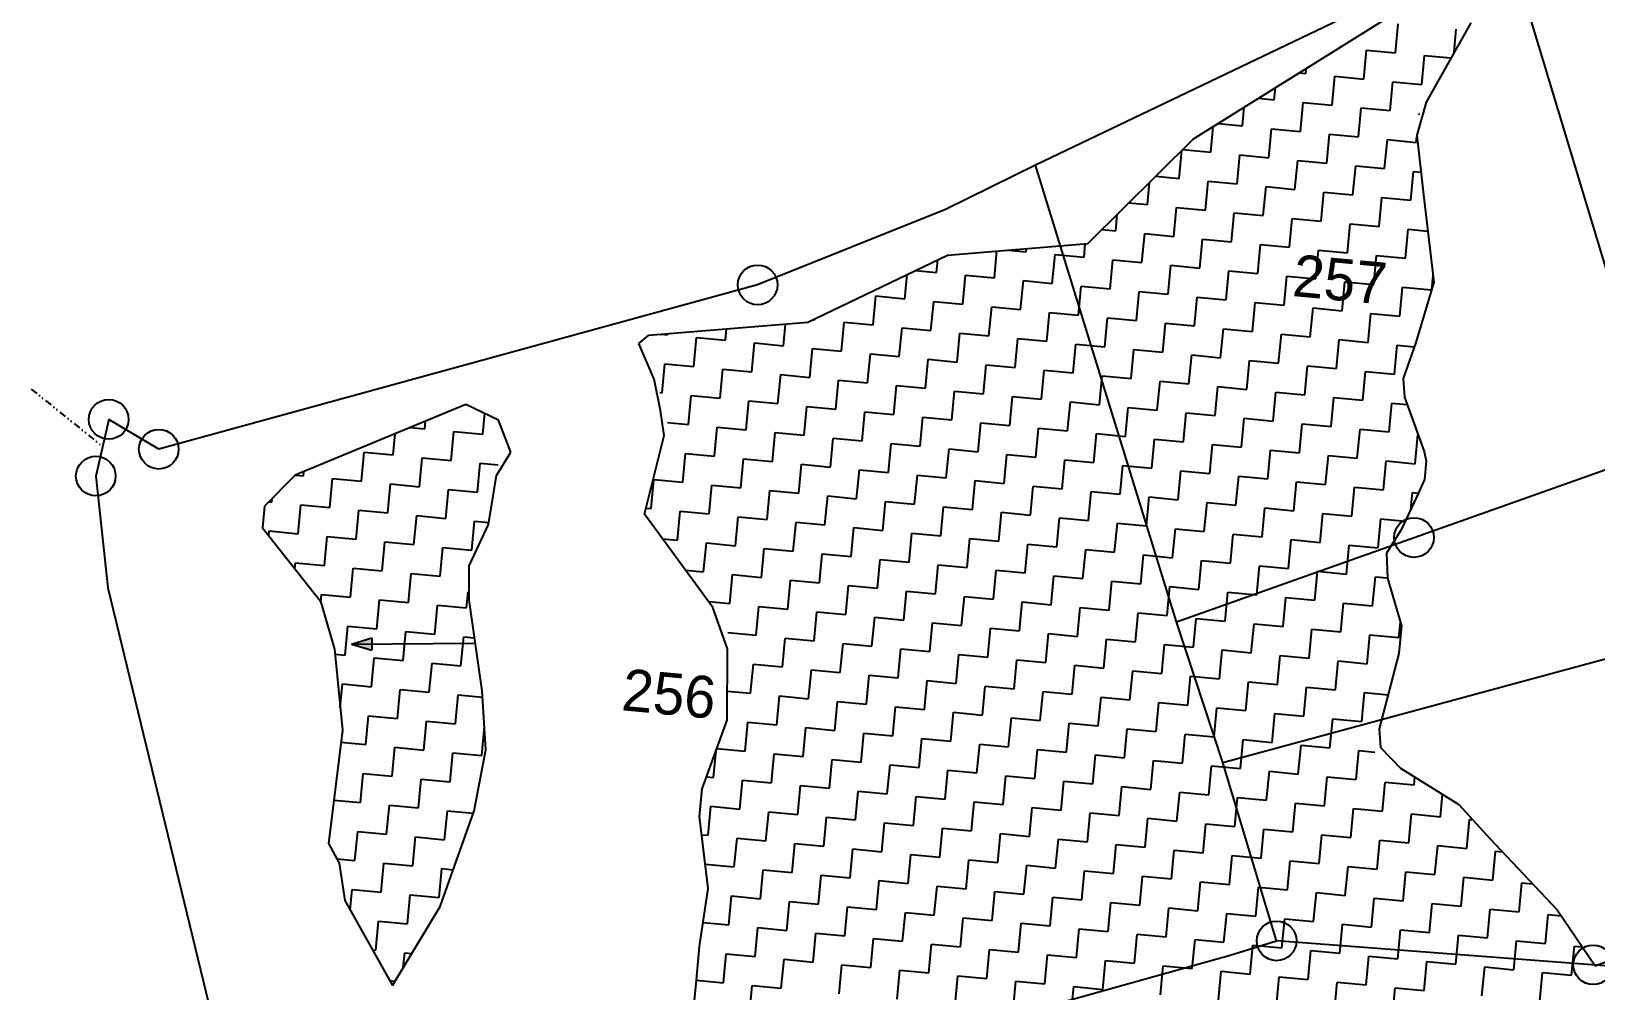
# Model space of a CAD drawing. Header units: metres. Extents: x 279090 to 282389, y 2073542 to 2078104.
# Drawn here: x 279202.5 to 279539.4, y 2077304.3 to 2077511 of the extents above; entities that cross this region are included whole.
import ezdxf
from ezdxf.enums import TextEntityAlignment as Align

# ---------------------------------------------------------------- set-up
doc = ezdxf.new("R2010")
doc.units = ezdxf.units.M
doc.header["$LTSCALE"] = 0.3
doc.header["$MEASUREMENT"] = 0
doc.linetypes.add('DIVIDE', pattern=[1.25, 0.5, -0.25, 0, -0.25, 0, -0.25])
for name, color, linetype in [('POLY_HATCH', 12, 'Continuous'), ('POLY_PARCEL', 6, 'Continuous'), ('TEXT_PARCEL', 7, 'Continuous'), ('V_BOUND_LINE', 7, 'Continuous'), ('V_DIVIDE_LINE', 7, 'DIVIDE')]:
    doc.layers.add(name, color=color, linetype=linetype)
doc.styles.add('TEXT_MAP', font='', dxfattribs={"height": 1.8})
doc.styles.get('TEXT_MAP').set_extended_font_data('Kruti Dev 050')

msp = doc.modelspace()

# ---------------------------------------------------------------- hatches: boundary and pattern name
h = msp.add_hatch(color=256)
h.paths.add_polyline_path([(279275.82, 2077378.97), (279275.81, 2077380.3), (279271.46, 2077378.93)])
h.paths.add_polyline_path([(279271.46, 2077378.93), (279275.83, 2077377.63), (279275.82, 2077378.97)])

# ---------------------------------------------------------------- linework, layer by layer
for points in [[(279271.46, 2077378.93), (279275.81, 2077380.3)], [(279275.81, 2077380.3), (279275.83, 2077377.63)], [(279271.46, 2077378.93), (279297.75, 2077379.16)], [(279271.46, 2077378.93), (279275.83, 2077377.63)]]:
    msp.add_lwpolyline(points)
for centre in [(279358.9, 2077456.33), (279219.13, 2077427.37), (279229.92, 2077420.93), (279216.35, 2077415.16), (279500.27, 2077401.91), (279470.68, 2077315.01), (279538.85, 2077309.85)]:
    msp.add_circle(centre, 4.27)
at = {"layer": 'POLY_HATCH'}
for p, q in [((279452.79, 2077487.77), (279513, 2077525.43)), ((279512.48, 2077512.81), (279502.87, 2077495.72)), ((279502.87, 2077495.72), (279500.86, 2077488.57)), ((279500.86, 2077488.57), (279502.32, 2077475.77)), ((279430, 2077465.25), (279452.79, 2077487.77)), ((279502.32, 2077475.77), (279504.54, 2077456.89)), ((279399.77, 2077462.77), (279430, 2077465.25)), ((279369.73, 2077448.27), (279399.77, 2077462.77)), ((279504.54, 2077456.89), (279500.65, 2077443.93)), ((279335.48, 2077445.5), (279369.73, 2077448.27)), ((279333.31, 2077443.7), (279335.48, 2077445.5)), ((279336.59, 2077436.06), (279333.31, 2077443.7)), ((279500.65, 2077443.93), (279497.92, 2077436.19)), ((279337.95, 2077429.27), (279336.59, 2077436.06)), ((279497.92, 2077436.19), (279498.21, 2077432.16)), ((279498.21, 2077432.16), (279502.44, 2077420.43)), ((279296.07, 2077430.55), (279259.3, 2077415.35)), ((279303.09, 2077427.22), (279296.07, 2077430.55)), ((279338.77, 2077423.86), (279337.95, 2077429.27)), ((279305.77, 2077420.3), (279303.09, 2077427.22)), ((279334.51, 2077406.92), (279338.77, 2077423.86)), ((279302.63, 2077415.26), (279305.77, 2077420.3)), ((279502.44, 2077420.43), (279502.91, 2077418.38)), ((279502.91, 2077418.38), (279502.54, 2077414.42)), ((279259.3, 2077415.35), (279252.67, 2077408.64)), ((279300.97, 2077404.75), (279302.63, 2077415.26)), ((279502.54, 2077414.42), (279500.84, 2077410.58)), ((279500.84, 2077410.58), (279497.51, 2077403.56)), ((279252.67, 2077408.64), (279252.24, 2077404.01)), ((279252.24, 2077404.01), (279264.74, 2077388.17)), ((279296.79, 2077395.81), (279300.97, 2077404.75)), ((279349.28, 2077386.87), (279334.51, 2077406.92)), ((279497.51, 2077403.56), (279494.37, 2077398.52)), ((279494.37, 2077398.52), (279494.54, 2077393.17)), ((279296.77, 2077388.48), (279296.79, 2077395.81)), ((279494.54, 2077393.17), (279497.57, 2077382.89)), ((279264.74, 2077388.17), (279267.77, 2077377.88)), ((279299.59, 2077368.88), (279296.77, 2077388.48)), ((279352.44, 2077377.9), (279349.28, 2077386.87)), ((279497.57, 2077382.89), (279497, 2077376.94)), ((279267.77, 2077377.88), (279269.46, 2077360.39)), ((279352.33, 2077362.58), (279352.44, 2077377.9)), ((279497, 2077376.94), (279492.8, 2077360.67)), ((279300.39, 2077356.14), (279299.59, 2077368.88)), ((279269.46, 2077360.39), (279266.49, 2077336.01)), ((279346.93, 2077347.76), (279352.33, 2077362.58)), ((279492.8, 2077360.67), (279493.09, 2077356.64)), ((279297.82, 2077343.05), (279300.39, 2077356.14)), ((279493.09, 2077356.64), (279497.34, 2077352.24)), ((279497.34, 2077352.24), (279509.94, 2077344.39)), ((279346.37, 2077341.81), (279346.93, 2077347.76)), ((279509.94, 2077344.39), (279516.58, 2077337.1)), ((279290.54, 2077322.41), (279297.82, 2077343.05)), ((279348.24, 2077326.3), (279346.37, 2077341.81)), ((279516.58, 2077337.1), (279531.13, 2077321.73)), ((279266.49, 2077336.01), (279268.76, 2077331.79)), ((279268.76, 2077331.79), (279270, 2077323.68)), ((279270, 2077323.68), (279280.27, 2077305.38)), ((279346.39, 2077313.81), (279348.24, 2077326.3)), ((279280.27, 2077305.38), (279290.54, 2077322.41)), ((279531.13, 2077321.73), (279539.32, 2077309.62)), ((279345.71, 2077306.54), (279346.39, 2077313.81)), ((279539.32, 2077309.62), (279546.24, 2077312.3)), ((279344.96, 2077298.61), (279345.71, 2077306.54))]:
    msp.add_line(p, q, dxfattribs=at)
at = {"layer": 'POLY_HATCH', "linetype": 'Continuous'}
for p, q in [((279496.3, 2077506.35), (279496.89, 2077512.58)), ((279508.9, 2077506.44), (279509.36, 2077511.41)), ((279489.47, 2077500.69), (279490.06, 2077506.93)), ((279490.06, 2077506.93), (279496.3, 2077506.35)), ((279501.95, 2077499.52), (279502.54, 2077505.76)), ((279502.54, 2077505.76), (279508.21, 2077505.22)), ((279475.55, 2077502.01), (279476.99, 2077501.87)), ((279476.99, 2077501.87), (279477.1, 2077502.97)), ((279470.17, 2077496.22), (279470.41, 2077498.79)), ((279482.64, 2077495.04), (279483.23, 2077501.28)), ((279483.23, 2077501.28), (279489.47, 2077500.69)), ((279495.12, 2077493.87), (279495.71, 2077500.11)), ((279495.71, 2077500.11), (279501.95, 2077499.52)), ((279466.8, 2077496.54), (279470.17, 2077496.22)), ((279475.82, 2077489.39), (279476.4, 2077495.63)), ((279476.4, 2077495.63), (279482.64, 2077495.04)), ((279463.34, 2077490.57), (279463.72, 2077494.61)), ((279488.29, 2077488.22), (279488.88, 2077494.46)), ((279488.88, 2077494.46), (279495.12, 2077493.87)), ((279501.33, 2077492.99), (279501.36, 2077493.28)), ((279501.36, 2077493.28), (279501.49, 2077493.27)), ((279456.51, 2077484.92), (279457.03, 2077490.42)), ((279458.06, 2077491.07), (279463.34, 2077490.57)), ((279468.99, 2077483.74), (279469.58, 2077489.98)), ((279469.58, 2077489.98), (279475.82, 2077489.39)), ((279481.47, 2077482.56), (279482.06, 2077488.8)), ((279482.06, 2077488.8), (279488.29, 2077488.22)), ((279500.77, 2077487.04), (279500.89, 2077488.3)), ((279449.68, 2077479.27), (279450.25, 2077485.26)), ((279450.48, 2077485.49), (279456.51, 2077484.92)), ((279493.95, 2077481.39), (279494.53, 2077487.63)), ((279494.53, 2077487.63), (279500.77, 2077487.04)), ((279462.16, 2077478.09), (279462.75, 2077484.33)), ((279462.75, 2077484.33), (279468.99, 2077483.74)), ((279474.64, 2077476.91), (279475.23, 2077483.15)), ((279475.23, 2077483.15), (279481.47, 2077482.56)), ((279487.12, 2077475.74), (279487.71, 2077481.98)), ((279487.71, 2077481.98), (279493.95, 2077481.39)), ((279442.86, 2077473.62), (279443.31, 2077478.4)), ((279444.66, 2077479.74), (279449.68, 2077479.27)), ((279455.33, 2077472.44), (279455.92, 2077478.68)), ((279455.92, 2077478.68), (279462.16, 2077478.09)), ((279499.6, 2077474.56), (279500.19, 2077480.8)), ((279500.19, 2077480.8), (279501.76, 2077480.65)), ((279467.81, 2077471.26), (279468.4, 2077477.5)), ((279468.4, 2077477.5), (279474.64, 2077476.91)), ((279480.29, 2077470.09), (279480.88, 2077476.33)), ((279480.88, 2077476.33), (279487.12, 2077475.74)), ((279492.77, 2077468.91), (279493.36, 2077475.15)), ((279493.36, 2077475.15), (279499.6, 2077474.56)), ((279436.03, 2077467.96), (279436.37, 2077471.54)), ((279438.84, 2077473.99), (279442.86, 2077473.62)), ((279448.51, 2077466.79), (279449.1, 2077473.03)), ((279449.1, 2077473.03), (279455.33, 2077472.44)), ((279460.99, 2077465.61), (279461.57, 2077471.85)), ((279461.57, 2077471.85), (279467.81, 2077471.26)), ((279433.03, 2077468.25), (279436.03, 2077467.96)), ((279473.46, 2077464.44), (279474.05, 2077470.67)), ((279474.05, 2077470.67), (279480.29, 2077470.09)), ((279485.94, 2077463.26), (279486.53, 2077469.5)), ((279486.53, 2077469.5), (279492.77, 2077468.91)), ((279498.42, 2077462.08), (279499.01, 2077468.32)), ((279499.01, 2077468.32), (279503.24, 2077467.92)), ((279429.2, 2077462.31), (279429.47, 2077465.21)), ((279441.68, 2077461.14), (279442.27, 2077467.38)), ((279442.27, 2077467.38), (279448.51, 2077466.79)), ((279454.16, 2077459.96), (279454.75, 2077466.2)), ((279454.75, 2077466.2), (279460.99, 2077465.61)), ((279466.64, 2077458.78), (279467.22, 2077465.02)), ((279467.22, 2077465.02), (279473.46, 2077464.44)), ((279397.42, 2077459.01), (279397.68, 2077461.76)), ((279409.9, 2077457.84), (279410.44, 2077463.65)), ((279412.9, 2077463.85), (279416.72, 2077463.49)), ((279416.72, 2077463.49), (279416.79, 2077464.17)), ((279422.37, 2077456.66), (279422.96, 2077462.9)), ((279422.96, 2077462.9), (279429.2, 2077462.31)), ((279434.85, 2077455.49), (279435.44, 2077461.72)), ((279435.44, 2077461.72), (279441.68, 2077461.14)), ((279479.12, 2077457.61), (279479.7, 2077463.85)), ((279479.7, 2077463.85), (279485.94, 2077463.26)), ((279491.59, 2077456.43), (279492.18, 2077462.67)), ((279492.18, 2077462.67), (279498.42, 2077462.08)), ((279390.59, 2077453.36), (279391.08, 2077458.58)), ((279392.88, 2077459.44), (279397.42, 2077459.01)), ((279403.07, 2077452.19), (279403.66, 2077458.43)), ((279403.66, 2077458.43), (279409.9, 2077457.84)), ((279447.33, 2077454.31), (279447.92, 2077460.55)), ((279447.92, 2077460.55), (279454.16, 2077459.96)), ((279459.81, 2077453.13), (279460.4, 2077459.37)), ((279460.4, 2077459.37), (279466.64, 2077458.78)), ((279472.29, 2077451.96), (279472.88, 2077458.2)), ((279472.88, 2077458.2), (279479.12, 2077457.61)), ((279504.08, 2077455.36), (279504.37, 2077458.38)), ((279415.55, 2077451.01), (279416.14, 2077457.25)), ((279416.14, 2077457.25), (279422.37, 2077456.66)), ((279428.03, 2077449.83), (279428.61, 2077456.07)), ((279428.61, 2077456.07), (279434.85, 2077455.49)), ((279440.5, 2077448.66), (279441.09, 2077454.9)), ((279441.09, 2077454.9), (279447.33, 2077454.31)), ((279484.77, 2077450.78), (279485.35, 2077457.02)), ((279485.35, 2077457.02), (279491.59, 2077456.43)), ((279497.24, 2077449.6), (279497.83, 2077455.84)), ((279497.83, 2077455.84), (279504.05, 2077455.26)), ((279383.76, 2077447.71), (279384.35, 2077453.95)), ((279384.35, 2077453.95), (279390.59, 2077453.36)), ((279396.24, 2077446.54), (279396.83, 2077452.78)), ((279396.83, 2077452.78), (279403.07, 2077452.19)), ((279408.72, 2077445.36), (279409.31, 2077451.6)), ((279409.31, 2077451.6), (279415.55, 2077451.01)), ((279452.98, 2077447.48), (279453.57, 2077453.72)), ((279453.57, 2077453.72), (279459.81, 2077453.13)), ((279465.46, 2077446.31), (279466.05, 2077452.55)), ((279466.05, 2077452.55), (279472.29, 2077451.96)), ((279477.94, 2077445.13), (279478.53, 2077451.37)), ((279478.53, 2077451.37), (279484.77, 2077450.78)), ((279364.46, 2077443.24), (279364.89, 2077447.88)), ((279371.06, 2077448.91), (279371.28, 2077448.89)), ((279371.28, 2077448.89), (279371.3, 2077449.02)), ((279376.94, 2077442.06), (279377.52, 2077448.3)), ((279377.52, 2077448.3), (279383.76, 2077447.71)), ((279421.2, 2077444.18), (279421.79, 2077450.42)), ((279421.79, 2077450.42), (279428.03, 2077449.83)), ((279433.68, 2077443.01), (279434.26, 2077449.25)), ((279434.26, 2077449.25), (279440.5, 2077448.66)), ((279446.15, 2077441.83), (279446.74, 2077448.07)), ((279446.74, 2077448.07), (279452.98, 2077447.48)), ((279490.42, 2077443.95), (279491.01, 2077450.19)), ((279491.01, 2077450.19), (279497.24, 2077449.6)), ((279338.17, 2077445.72), (279339.5, 2077445.59)), ((279339.5, 2077445.59), (279339.52, 2077445.83)), ((279345.15, 2077438.76), (279345.74, 2077445)), ((279345.74, 2077445), (279351.98, 2077444.41)), ((279351.98, 2077444.41), (279352.21, 2077446.85)), ((279389.41, 2077440.88), (279390, 2077447.12)), ((279390, 2077447.12), (279396.24, 2077446.54)), ((279401.89, 2077439.71), (279402.48, 2077445.95)), ((279402.48, 2077445.95), (279408.72, 2077445.36)), ((279414.37, 2077438.53), (279414.96, 2077444.77)), ((279414.96, 2077444.77), (279421.2, 2077444.18)), ((279458.63, 2077440.65), (279459.22, 2077446.89)), ((279459.22, 2077446.89), (279465.46, 2077446.31)), ((279471.11, 2077439.48), (279471.7, 2077445.72)), ((279471.7, 2077445.72), (279477.94, 2077445.13)), ((279483.59, 2077438.3), (279484.18, 2077444.54)), ((279484.18, 2077444.54), (279490.42, 2077443.95)), ((279357.63, 2077437.59), (279358.22, 2077443.83)), ((279358.22, 2077443.83), (279364.46, 2077443.24)), ((279370.11, 2077436.41), (279370.7, 2077442.65)), ((279370.7, 2077442.65), (279376.94, 2077442.06)), ((279382.59, 2077435.23), (279383.18, 2077441.47)), ((279383.18, 2077441.47), (279389.41, 2077440.88)), ((279426.85, 2077437.36), (279427.44, 2077443.6)), ((279427.44, 2077443.6), (279433.68, 2077443.01)), ((279439.33, 2077436.18), (279439.92, 2077442.42)), ((279439.92, 2077442.42), (279446.15, 2077441.83)), ((279451.81, 2077435), (279452.39, 2077441.24)), ((279452.39, 2077441.24), (279458.63, 2077440.65)), ((279496.07, 2077437.13), (279496.66, 2077443.37)), ((279496.66, 2077443.37), (279500.33, 2077443.02)), ((279338.32, 2077433.11), (279338.91, 2077439.35)), ((279338.91, 2077439.35), (279345.15, 2077438.76)), ((279350.8, 2077431.94), (279351.39, 2077438.17)), ((279351.39, 2077438.17), (279357.63, 2077437.59)), ((279395.07, 2077434.06), (279395.65, 2077440.3)), ((279395.65, 2077440.3), (279401.89, 2077439.71)), ((279407.54, 2077432.88), (279408.13, 2077439.12)), ((279408.13, 2077439.12), (279414.37, 2077438.53)), ((279420.02, 2077431.71), (279420.61, 2077437.94)), ((279420.61, 2077437.94), (279426.85, 2077437.36)), ((279464.28, 2077433.83), (279464.87, 2077440.07)), ((279464.87, 2077440.07), (279471.11, 2077439.48)), ((279476.76, 2077432.65), (279477.35, 2077438.89)), ((279477.35, 2077438.89), (279483.59, 2077438.3)), ((279489.24, 2077431.48), (279489.83, 2077437.71)), ((279489.83, 2077437.71), (279496.07, 2077437.13)), ((279363.28, 2077430.76), (279363.87, 2077437)), ((279363.87, 2077437), (279370.11, 2077436.41)), ((279375.76, 2077429.58), (279376.35, 2077435.82)), ((279376.35, 2077435.82), (279382.59, 2077435.23)), ((279388.24, 2077428.41), (279388.83, 2077434.65)), ((279388.83, 2077434.65), (279395.07, 2077434.06)), ((279432.5, 2077430.53), (279433.09, 2077436.77)), ((279433.09, 2077436.77), (279439.33, 2077436.18)), ((279444.98, 2077429.35), (279445.57, 2077435.59)), ((279445.57, 2077435.59), (279451.81, 2077435)), ((279457.46, 2077428.18), (279458.05, 2077434.42)), ((279458.05, 2077434.42), (279464.28, 2077433.83)), ((279337.83, 2077433.16), (279338.32, 2077433.11)), ((279343.98, 2077426.28), (279344.56, 2077432.52)), ((279344.56, 2077432.52), (279350.8, 2077431.94)), ((279356.45, 2077425.11), (279357.04, 2077431.35)), ((279357.04, 2077431.35), (279363.28, 2077430.76)), ((279400.72, 2077427.23), (279401.3, 2077433.47)), ((279401.3, 2077433.47), (279407.54, 2077432.88)), ((279413.19, 2077426.05), (279413.78, 2077432.29)), ((279413.78, 2077432.29), (279420.02, 2077431.71)), ((279425.67, 2077424.88), (279426.26, 2077431.12)), ((279426.26, 2077431.12), (279432.5, 2077430.53)), ((279469.94, 2077427), (279470.52, 2077433.24)), ((279470.52, 2077433.24), (279476.76, 2077432.65)), ((279482.41, 2077425.82), (279483, 2077432.06)), ((279483, 2077432.06), (279489.24, 2077431.48)), ((279494.89, 2077424.65), (279495.48, 2077430.89)), ((279495.48, 2077430.89), (279498.78, 2077430.58)), ((279299.71, 2077424.16), (279300.13, 2077428.62)), ((279368.93, 2077423.93), (279369.52, 2077430.17)), ((279369.52, 2077430.17), (279375.76, 2077429.58)), ((279381.41, 2077422.76), (279382, 2077428.99)), ((279382, 2077428.99), (279388.24, 2077428.41)), ((279393.89, 2077421.58), (279394.48, 2077427.82)), ((279394.48, 2077427.82), (279400.72, 2077427.23)), ((279438.15, 2077423.7), (279438.74, 2077429.94)), ((279438.74, 2077429.94), (279444.98, 2077429.35)), ((279450.63, 2077422.53), (279451.22, 2077428.76)), ((279451.22, 2077428.76), (279457.46, 2077428.18)), ((279463.11, 2077421.35), (279463.7, 2077427.59)), ((279463.7, 2077427.59), (279469.94, 2077427)), ((279280.41, 2077419.69), (279280.84, 2077424.25)), ((279284.17, 2077425.63), (279287.24, 2077425.34)), ((279287.24, 2077425.34), (279287.39, 2077426.96)), ((279292.89, 2077418.51), (279293.47, 2077424.75)), ((279293.47, 2077424.75), (279299.71, 2077424.16)), ((279339.49, 2077426.71), (279343.98, 2077426.28)), ((279349.63, 2077419.46), (279350.21, 2077425.7)), ((279350.21, 2077425.7), (279356.45, 2077425.11)), ((279362.11, 2077418.28), (279362.69, 2077424.52)), ((279362.69, 2077424.52), (279368.93, 2077423.93)), ((279406.37, 2077420.4), (279406.96, 2077426.64)), ((279406.96, 2077426.64), (279413.19, 2077426.05)), ((279418.85, 2077419.23), (279419.43, 2077425.47)), ((279419.43, 2077425.47), (279425.67, 2077424.88)), ((279431.32, 2077418.05), (279431.91, 2077424.29)), ((279431.91, 2077424.29), (279438.15, 2077423.7)), ((279475.59, 2077420.17), (279476.17, 2077426.41)), ((279476.17, 2077426.41), (279482.41, 2077425.82)), ((279488.06, 2077419), (279488.65, 2077425.24)), ((279488.65, 2077425.24), (279494.89, 2077424.65)), ((279500.54, 2077417.82), (279501.13, 2077424.05)), ((279374.58, 2077417.1), (279375.17, 2077423.34)), ((279375.17, 2077423.34), (279381.41, 2077422.76)), ((279387.06, 2077415.93), (279387.65, 2077422.17)), ((279387.65, 2077422.17), (279393.89, 2077421.58)), ((279399.54, 2077414.75), (279400.13, 2077420.99)), ((279400.13, 2077420.99), (279406.37, 2077420.4)), ((279443.8, 2077416.87), (279444.39, 2077423.11)), ((279444.39, 2077423.11), (279450.63, 2077422.53)), ((279456.28, 2077415.7), (279456.87, 2077421.94)), ((279456.87, 2077421.94), (279463.11, 2077421.35)), ((279468.76, 2077414.52), (279469.35, 2077420.76)), ((279469.35, 2077420.76), (279475.59, 2077420.17)), ((279273.58, 2077414.04), (279274.17, 2077420.27)), ((279274.17, 2077420.27), (279280.41, 2077419.69)), ((279286.06, 2077412.86), (279286.65, 2077419.1)), ((279286.65, 2077419.1), (279292.89, 2077418.51)), ((279298.54, 2077411.68), (279299.13, 2077417.92)), ((279299.13, 2077417.92), (279302.99, 2077417.56)), ((279342.8, 2077413.81), (279343.39, 2077420.04)), ((279343.39, 2077420.04), (279349.63, 2077419.46)), ((279355.28, 2077412.63), (279355.87, 2077418.87)), ((279355.87, 2077418.87), (279362.11, 2077418.28)), ((279367.76, 2077411.45), (279368.34, 2077417.69)), ((279368.34, 2077417.69), (279374.58, 2077417.1)), ((279412.02, 2077413.58), (279412.61, 2077419.81)), ((279412.61, 2077419.81), (279418.85, 2077419.23)), ((279424.5, 2077412.4), (279425.09, 2077418.64)), ((279425.09, 2077418.64), (279431.32, 2077418.05)), ((279436.98, 2077411.22), (279437.56, 2077417.46)), ((279437.56, 2077417.46), (279443.8, 2077416.87)), ((279481.24, 2077413.35), (279481.83, 2077419.59)), ((279481.83, 2077419.59), (279488.06, 2077419)), ((279493.72, 2077412.17), (279494.3, 2077418.41)), ((279494.3, 2077418.41), (279500.54, 2077417.82)), ((279259.37, 2077415.37), (279261.1, 2077415.21)), ((279261.1, 2077415.21), (279261.19, 2077416.13)), ((279266.75, 2077408.38), (279267.34, 2077414.62)), ((279267.34, 2077414.62), (279273.58, 2077414.04)), ((279335.97, 2077408.15), (279336.56, 2077414.39)), ((279336.56, 2077414.39), (279342.8, 2077413.81)), ((279380.23, 2077410.28), (279380.82, 2077416.52)), ((279380.82, 2077416.52), (279387.06, 2077415.93)), ((279392.71, 2077409.1), (279393.3, 2077415.34)), ((279393.3, 2077415.34), (279399.54, 2077414.75)), ((279405.19, 2077407.92), (279405.78, 2077414.16)), ((279405.78, 2077414.16), (279412.02, 2077413.58)), ((279449.45, 2077410.05), (279450.04, 2077416.29)), ((279450.04, 2077416.29), (279456.28, 2077415.7)), ((279461.93, 2077408.87), (279462.52, 2077415.11)), ((279462.52, 2077415.11), (279468.76, 2077414.52)), ((279474.41, 2077407.69), (279475, 2077413.93)), ((279475, 2077413.93), (279481.24, 2077413.35)), ((279279.23, 2077407.21), (279279.82, 2077413.45)), ((279279.82, 2077413.45), (279286.06, 2077412.86)), ((279291.71, 2077406.03), (279292.3, 2077412.27)), ((279292.3, 2077412.27), (279298.54, 2077411.68)), ((279348.45, 2077406.98), (279349.04, 2077413.22)), ((279349.04, 2077413.22), (279355.28, 2077412.63)), ((279360.93, 2077405.8), (279361.52, 2077412.04)), ((279361.52, 2077412.04), (279367.76, 2077411.45)), ((279373.41, 2077404.63), (279374, 2077410.87)), ((279374, 2077410.87), (279380.23, 2077410.28)), ((279417.67, 2077406.75), (279418.26, 2077412.99)), ((279418.26, 2077412.99), (279424.5, 2077412.4)), ((279430.15, 2077405.57), (279430.74, 2077411.81)), ((279430.74, 2077411.81), (279436.98, 2077411.22)), ((279442.63, 2077404.4), (279443.21, 2077410.64)), ((279443.21, 2077410.64), (279449.45, 2077410.05)), ((279486.89, 2077406.52), (279487.48, 2077412.76)), ((279487.48, 2077412.76), (279493.72, 2077412.17)), ((279499.62, 2077407.99), (279499.96, 2077411.58)), ((279499.96, 2077411.58), (279501.23, 2077411.46)), ((279253.64, 2077409.62), (279254.27, 2077409.56)), ((279254.27, 2077409.56), (279254.35, 2077410.33)), ((279259.93, 2077402.73), (279260.51, 2077408.97)), ((279260.51, 2077408.97), (279266.75, 2077408.38)), ((279272.4, 2077401.56), (279272.99, 2077407.8)), ((279272.99, 2077407.8), (279279.23, 2077407.21)), ((279334.84, 2077408.26), (279335.97, 2077408.15)), ((279341.62, 2077401.33), (279342.21, 2077407.57)), ((279342.21, 2077407.57), (279348.45, 2077406.98)), ((279385.89, 2077403.45), (279386.47, 2077409.69)), ((279386.47, 2077409.69), (279392.71, 2077409.1)), ((279398.36, 2077402.27), (279398.95, 2077408.51)), ((279398.95, 2077408.51), (279405.19, 2077407.92)), ((279410.84, 2077401.1), (279411.43, 2077407.34)), ((279411.43, 2077407.34), (279417.67, 2077406.75)), ((279455.1, 2077403.22), (279455.69, 2077409.46)), ((279455.69, 2077409.46), (279461.93, 2077408.87)), ((279467.58, 2077402.04), (279468.17, 2077408.28)), ((279468.17, 2077408.28), (279474.41, 2077407.69)), ((279284.88, 2077400.38), (279285.47, 2077406.62)), ((279285.47, 2077406.62), (279291.71, 2077406.03)), ((279297.36, 2077399.2), (279297.95, 2077405.44)), ((279297.95, 2077405.44), (279301.03, 2077405.15)), ((279354.1, 2077400.15), (279354.69, 2077406.39)), ((279354.69, 2077406.39), (279360.93, 2077405.8)), ((279366.58, 2077398.97), (279367.17, 2077405.21)), ((279367.17, 2077405.21), (279373.41, 2077404.63)), ((279379.06, 2077397.8), (279379.65, 2077404.04)), ((279379.65, 2077404.04), (279385.89, 2077403.45)), ((279423.32, 2077399.92), (279423.91, 2077406.16)), ((279423.91, 2077406.16), (279430.15, 2077405.57)), ((279435.8, 2077398.75), (279436.39, 2077404.98)), ((279436.39, 2077404.98), (279442.63, 2077404.4)), ((279480.06, 2077400.87), (279480.65, 2077407.11)), ((279480.65, 2077407.11), (279486.89, 2077406.52)), ((279492.54, 2077399.69), (279493.13, 2077405.93)), ((279493.13, 2077405.93), (279498.4, 2077405.43)), ((279253.59, 2077402.3), (279253.69, 2077403.32)), ((279253.69, 2077403.32), (279259.93, 2077402.73)), ((279265.58, 2077395.91), (279266.17, 2077402.15)), ((279266.17, 2077402.15), (279272.4, 2077401.56)), ((279278.06, 2077394.73), (279278.64, 2077400.97)), ((279278.64, 2077400.97), (279284.88, 2077400.38)), ((279338.41, 2077401.63), (279341.62, 2077401.33)), ((279347.27, 2077394.5), (279347.86, 2077400.74)), ((279347.86, 2077400.74), (279354.1, 2077400.15)), ((279391.54, 2077396.62), (279392.12, 2077402.86)), ((279392.12, 2077402.86), (279398.36, 2077402.27)), ((279404.02, 2077395.45), (279404.6, 2077401.69)), ((279404.6, 2077401.69), (279410.84, 2077401.1)), ((279416.49, 2077394.27), (279417.08, 2077400.51)), ((279417.08, 2077400.51), (279423.32, 2077399.92)), ((279448.28, 2077397.57), (279448.87, 2077403.81)), ((279448.87, 2077403.81), (279455.1, 2077403.22)), ((279460.76, 2077396.39), (279461.34, 2077402.63)), ((279461.34, 2077402.63), (279467.58, 2077402.04)), ((279473.23, 2077395.22), (279473.82, 2077401.46)), ((279473.82, 2077401.46), (279480.06, 2077400.87)), ((279290.53, 2077393.55), (279291.12, 2077399.79)), ((279291.12, 2077399.79), (279297.36, 2077399.2)), ((279359.75, 2077393.32), (279360.34, 2077399.56)), ((279360.34, 2077399.56), (279366.58, 2077398.97)), ((279372.23, 2077392.15), (279372.82, 2077398.39)), ((279372.82, 2077398.39), (279379.06, 2077397.8)), ((279384.71, 2077390.97), (279385.3, 2077397.21)), ((279385.3, 2077397.21), (279391.54, 2077396.62)), ((279428.97, 2077393.09), (279429.56, 2077399.33)), ((279429.56, 2077399.33), (279435.8, 2077398.75)), ((279441.45, 2077391.92), (279442.04, 2077398.16)), ((279442.04, 2077398.16), (279448.28, 2077397.57)), ((279485.71, 2077394.04), (279486.3, 2077400.28)), ((279486.3, 2077400.28), (279492.54, 2077399.69)), ((279259.21, 2077395.17), (279259.34, 2077396.49)), ((279259.34, 2077396.49), (279265.58, 2077395.91)), ((279271.23, 2077389.08), (279271.82, 2077395.32)), ((279271.82, 2077395.32), (279278.06, 2077394.73)), ((279283.71, 2077387.9), (279284.29, 2077394.14)), ((279284.29, 2077394.14), (279290.53, 2077393.55)), ((279343.39, 2077394.87), (279347.27, 2077394.5)), ((279352.93, 2077387.67), (279353.51, 2077393.91)), ((279353.51, 2077393.91), (279359.75, 2077393.32)), ((279397.19, 2077389.8), (279397.78, 2077396.03)), ((279397.78, 2077396.03), (279404.02, 2077395.45)), ((279409.67, 2077388.62), (279410.25, 2077394.86)), ((279410.25, 2077394.86), (279416.49, 2077394.27)), ((279453.93, 2077390.74), (279454.52, 2077396.98)), ((279454.52, 2077396.98), (279460.76, 2077396.39)), ((279466.41, 2077389.57), (279466.99, 2077395.8)), ((279466.99, 2077395.8), (279473.23, 2077395.22)), ((279478.89, 2077388.39), (279479.47, 2077394.63)), ((279479.47, 2077394.63), (279485.71, 2077394.04)), ((279365.4, 2077386.5), (279365.99, 2077392.74)), ((279365.99, 2077392.74), (279372.23, 2077392.15)), ((279377.88, 2077385.32), (279378.47, 2077391.56)), ((279378.47, 2077391.56), (279384.71, 2077390.97)), ((279390.36, 2077384.14), (279390.95, 2077390.38)), ((279390.95, 2077390.38), (279397.19, 2077389.8)), ((279422.14, 2077387.44), (279422.73, 2077393.68)), ((279422.73, 2077393.68), (279428.97, 2077393.09)), ((279434.62, 2077386.27), (279435.21, 2077392.51)), ((279435.21, 2077392.51), (279441.45, 2077391.92)), ((279447.1, 2077385.09), (279447.69, 2077391.33)), ((279447.69, 2077391.33), (279453.93, 2077390.74)), ((279491.36, 2077387.21), (279491.95, 2077393.45)), ((279491.95, 2077393.45), (279494.52, 2077393.21)), ((279264.82, 2077387.9), (279264.99, 2077389.67)), ((279264.99, 2077389.67), (279271.23, 2077389.08)), ((279276.88, 2077382.25), (279277.47, 2077388.49)), ((279277.47, 2077388.49), (279283.71, 2077387.9)), ((279289.36, 2077381.08), (279289.95, 2077387.31)), ((279289.95, 2077387.31), (279296.18, 2077386.73)), ((279296.18, 2077386.73), (279296.52, 2077390.24)), ((279348.37, 2077388.1), (279352.93, 2077387.67)), ((279358.58, 2077380.85), (279359.16, 2077387.08)), ((279359.16, 2077387.08), (279365.4, 2077386.5)), ((279402.84, 2077382.97), (279403.43, 2077389.21)), ((279403.43, 2077389.21), (279409.67, 2077388.62)), ((279415.32, 2077381.79), (279415.91, 2077388.03)), ((279415.91, 2077388.03), (279422.14, 2077387.44)), ((279459.58, 2077383.91), (279460.17, 2077390.15)), ((279460.17, 2077390.15), (279466.41, 2077389.57)), ((279472.06, 2077382.74), (279472.65, 2077388.98)), ((279472.65, 2077388.98), (279478.89, 2077388.39)), ((279484.54, 2077381.56), (279485.12, 2077387.8)), ((279485.12, 2077387.8), (279491.36, 2077387.21)), ((279371.05, 2077379.67), (279371.64, 2077385.91)), ((279371.64, 2077385.91), (279377.88, 2077385.32)), ((279383.53, 2077378.49), (279384.12, 2077384.73)), ((279384.12, 2077384.73), (279390.36, 2077384.14)), ((279427.8, 2077380.62), (279428.38, 2077386.85)), ((279428.38, 2077386.85), (279434.62, 2077386.27)), ((279440.27, 2077379.44), (279440.86, 2077385.68)), ((279440.86, 2077385.68), (279447.1, 2077385.09)), ((279452.75, 2077378.26), (279453.34, 2077384.5)), ((279453.34, 2077384.5), (279459.58, 2077383.91)), ((279497.01, 2077380.39), (279497.33, 2077383.7)), ((279270.05, 2077376.6), (279270.64, 2077382.84)), ((279270.64, 2077382.84), (279276.88, 2077382.25)), ((279282.53, 2077375.42), (279283.12, 2077381.66)), ((279283.12, 2077381.66), (279289.36, 2077381.08)), ((279295.01, 2077374.25), (279295.6, 2077380.49)), ((279295.6, 2077380.49), (279297.95, 2077380.27)), ((279352.46, 2077381.42), (279358.58, 2077380.85)), ((279364.23, 2077374.02), (279364.82, 2077380.26)), ((279364.82, 2077380.26), (279371.05, 2077379.67)), ((279396.01, 2077377.32), (279396.6, 2077383.56)), ((279396.6, 2077383.56), (279402.84, 2077382.97)), ((279408.49, 2077376.14), (279409.08, 2077382.38)), ((279409.08, 2077382.38), (279415.32, 2077381.79)), ((279420.97, 2077374.96), (279421.56, 2077381.2)), ((279421.56, 2077381.2), (279427.8, 2077380.62)), ((279465.23, 2077377.09), (279465.82, 2077383.33)), ((279465.82, 2077383.33), (279472.06, 2077382.74)), ((279477.71, 2077375.91), (279478.3, 2077382.15)), ((279478.3, 2077382.15), (279484.54, 2077381.56)), ((279490.19, 2077374.73), (279490.78, 2077380.97)), ((279490.78, 2077380.97), (279497.01, 2077380.39)), ((279376.71, 2077372.84), (279377.29, 2077379.08)), ((279377.29, 2077379.08), (279383.53, 2077378.49)), ((279389.18, 2077371.67), (279389.77, 2077377.91)), ((279389.77, 2077377.91), (279396.01, 2077377.32)), ((279433.45, 2077373.79), (279434.03, 2077380.03)), ((279434.03, 2077380.03), (279440.27, 2077379.44)), ((279445.93, 2077372.61), (279446.51, 2077378.85)), ((279446.51, 2077378.85), (279452.75, 2077378.26)), ((279458.4, 2077371.44), (279458.99, 2077377.68)), ((279458.99, 2077377.68), (279465.23, 2077377.09)), ((279267.88, 2077376.81), (279270.05, 2077376.6)), ((279275.7, 2077369.77), (279276.29, 2077376.01)), ((279276.29, 2077376.01), (279282.53, 2077375.42)), ((279288.18, 2077368.6), (279288.77, 2077374.84)), ((279288.77, 2077374.84), (279295.01, 2077374.25)), ((279357.4, 2077368.37), (279357.99, 2077374.61)), ((279357.99, 2077374.61), (279364.23, 2077374.02)), ((279401.66, 2077370.49), (279402.25, 2077376.73)), ((279402.25, 2077376.73), (279408.49, 2077376.14)), ((279414.14, 2077369.31), (279414.73, 2077375.55)), ((279414.73, 2077375.55), (279420.97, 2077374.96)), ((279426.62, 2077368.14), (279427.21, 2077374.38)), ((279427.21, 2077374.38), (279433.45, 2077373.79)), ((279470.88, 2077370.26), (279471.47, 2077376.5)), ((279471.47, 2077376.5), (279477.71, 2077375.91)), ((279483.36, 2077369.08), (279483.95, 2077375.32)), ((279483.95, 2077375.32), (279490.19, 2077374.73)), ((279268.99, 2077365.29), (279269.46, 2077370.36)), ((279269.46, 2077370.36), (279275.7, 2077369.77)), ((279369.88, 2077367.19), (279370.47, 2077373.43)), ((279370.47, 2077373.43), (279376.71, 2077372.84)), ((279382.36, 2077366.01), (279382.95, 2077372.25)), ((279382.95, 2077372.25), (279389.18, 2077371.67)), ((279394.84, 2077364.84), (279395.42, 2077371.08)), ((279395.42, 2077371.08), (279401.66, 2077370.49)), ((279439.1, 2077366.96), (279439.69, 2077373.2)), ((279439.69, 2077373.2), (279445.93, 2077372.61)), ((279451.58, 2077365.78), (279452.16, 2077372.02)), ((279452.16, 2077372.02), (279458.4, 2077371.44)), ((279464.05, 2077364.61), (279464.64, 2077370.85)), ((279464.64, 2077370.85), (279470.88, 2077370.26)), ((279281.35, 2077362.95), (279281.94, 2077369.19)), ((279281.94, 2077369.19), (279288.18, 2077368.6)), ((279293.83, 2077361.77), (279294.42, 2077368.01)), ((279294.42, 2077368.01), (279299.67, 2077367.51)), ((279352.37, 2077368.84), (279357.4, 2077368.37)), ((279363.05, 2077361.54), (279363.64, 2077367.78)), ((279363.64, 2077367.78), (279369.88, 2077367.19)), ((279407.31, 2077363.66), (279407.9, 2077369.9)), ((279407.9, 2077369.9), (279414.14, 2077369.31)), ((279419.79, 2077362.49), (279420.38, 2077368.73)), ((279420.38, 2077368.73), (279426.62, 2077368.14)), ((279432.27, 2077361.31), (279432.86, 2077367.55)), ((279432.86, 2077367.55), (279439.1, 2077366.96)), ((279476.53, 2077363.43), (279477.12, 2077369.67)), ((279477.12, 2077369.67), (279483.36, 2077369.08)), ((279489.01, 2077362.26), (279489.6, 2077368.5)), ((279489.6, 2077368.5), (279494.7, 2077368.01)), ((279274.53, 2077357.29), (279275.11, 2077363.53)), ((279275.11, 2077363.53), (279281.35, 2077362.95)), ((279375.53, 2077360.36), (279376.12, 2077366.6)), ((279376.12, 2077366.6), (279382.36, 2077366.01)), ((279388.01, 2077359.19), (279388.6, 2077365.43)), ((279388.6, 2077365.43), (279394.84, 2077364.84)), ((279400.49, 2077358.01), (279401.07, 2077364.25)), ((279401.07, 2077364.25), (279407.31, 2077363.66)), ((279444.75, 2077360.13), (279445.34, 2077366.37)), ((279445.34, 2077366.37), (279451.58, 2077365.78)), ((279457.23, 2077358.96), (279457.82, 2077365.2)), ((279457.82, 2077365.2), (279464.05, 2077364.61)), ((279469.71, 2077357.78), (279470.29, 2077364.02)), ((279470.29, 2077364.02), (279476.53, 2077363.43)), ((279287.01, 2077356.12), (279287.59, 2077362.36)), ((279287.59, 2077362.36), (279293.83, 2077361.77)), ((279299.48, 2077354.94), (279300.07, 2077361.18)), ((279300.07, 2077361.18), (279300.07, 2077361.18)), ((279356.22, 2077355.89), (279356.81, 2077362.13)), ((279356.81, 2077362.13), (279363.05, 2077361.54)), ((279368.7, 2077354.71), (279369.29, 2077360.95)), ((279369.29, 2077360.95), (279375.53, 2077360.36)), ((279412.96, 2077356.84), (279413.55, 2077363.07)), ((279413.55, 2077363.07), (279419.79, 2077362.49)), ((279425.44, 2077355.66), (279426.03, 2077361.9)), ((279426.03, 2077361.9), (279432.27, 2077361.31)), ((279437.92, 2077354.48), (279438.51, 2077360.72)), ((279438.51, 2077360.72), (279444.75, 2077360.13)), ((279482.18, 2077356.61), (279482.77, 2077362.84)), ((279482.77, 2077362.84), (279489.01, 2077362.26)), ((279269.14, 2077357.8), (279274.53, 2077357.29)), ((279280.18, 2077350.47), (279280.77, 2077356.71)), ((279280.77, 2077356.71), (279287.01, 2077356.12)), ((279381.18, 2077353.54), (279381.77, 2077359.78)), ((279381.77, 2077359.78), (279388.01, 2077359.19)), ((279393.66, 2077352.36), (279394.25, 2077358.6)), ((279394.25, 2077358.6), (279400.49, 2077358.01)), ((279406.14, 2077351.18), (279406.73, 2077357.42)), ((279406.73, 2077357.42), (279412.96, 2077356.84)), ((279450.4, 2077353.31), (279450.99, 2077359.55)), ((279450.99, 2077359.55), (279457.23, 2077358.96)), ((279462.88, 2077352.13), (279463.47, 2077358.37)), ((279463.47, 2077358.37), (279469.71, 2077357.78)), ((279475.36, 2077350.95), (279475.94, 2077357.19)), ((279475.94, 2077357.19), (279482.18, 2077356.61)), ((279292.66, 2077349.29), (279293.24, 2077355.53)), ((279293.24, 2077355.53), (279299.48, 2077354.94)), ((279349.4, 2077350.24), (279349.94, 2077356.04)), ((279350.1, 2077356.47), (279356.22, 2077355.89)), ((279361.88, 2077349.06), (279362.46, 2077355.3)), ((279362.46, 2077355.3), (279368.7, 2077354.71)), ((279374.35, 2077347.89), (279374.94, 2077354.12)), ((279374.94, 2077354.12), (279381.18, 2077353.54)), ((279418.62, 2077350.01), (279419.2, 2077356.25)), ((279419.2, 2077356.25), (279425.44, 2077355.66)), ((279431.09, 2077348.83), (279431.68, 2077355.07)), ((279431.68, 2077355.07), (279437.92, 2077354.48)), ((279443.57, 2077347.66), (279444.16, 2077353.89)), ((279444.16, 2077353.89), (279450.4, 2077353.31)), ((279487.83, 2077349.78), (279488.42, 2077356.02)), ((279488.42, 2077356.02), (279491.81, 2077355.7)), ((279273.35, 2077344.82), (279273.94, 2077351.06)), ((279273.94, 2077351.06), (279280.18, 2077350.47)), ((279347.88, 2077350.38), (279349.4, 2077350.24)), ((279386.83, 2077346.71), (279387.42, 2077352.95)), ((279387.42, 2077352.95), (279393.66, 2077352.36)), ((279399.31, 2077345.53), (279399.9, 2077351.77)), ((279399.9, 2077351.77), (279406.14, 2077351.18)), ((279411.79, 2077344.36), (279412.38, 2077350.6)), ((279412.38, 2077350.6), (279418.62, 2077350.01)), ((279456.05, 2077346.48), (279456.64, 2077352.72)), ((279456.64, 2077352.72), (279462.88, 2077352.13)), ((279468.53, 2077345.3), (279469.12, 2077351.54)), ((279469.12, 2077351.54), (279475.36, 2077350.95)), ((279481.01, 2077344.13), (279481.6, 2077350.37)), ((279481.6, 2077350.37), (279487.83, 2077349.78)), ((279500.31, 2077348.6), (279500.47, 2077350.29)), ((279285.83, 2077343.64), (279286.42, 2077349.88)), ((279286.42, 2077349.88), (279292.66, 2077349.29)), ((279298.86, 2077348.38), (279298.9, 2077348.7)), ((279298.9, 2077348.7), (279298.93, 2077348.7)), ((279355.05, 2077343.41), (279355.64, 2077349.65)), ((279355.64, 2077349.65), (279361.88, 2077349.06)), ((279367.53, 2077342.23), (279368.11, 2077348.47)), ((279368.11, 2077348.47), (279374.35, 2077347.89)), ((279380, 2077341.06), (279380.59, 2077347.3)), ((279380.59, 2077347.3), (279386.83, 2077346.71)), ((279424.27, 2077343.18), (279424.86, 2077349.42)), ((279424.86, 2077349.42), (279431.09, 2077348.83)), ((279436.75, 2077342), (279437.33, 2077348.24)), ((279437.33, 2077348.24), (279443.57, 2077347.66)), ((279449.22, 2077340.83), (279449.81, 2077347.07)), ((279449.81, 2077347.07), (279456.05, 2077346.48)), ((279493.49, 2077342.95), (279494.07, 2077349.19)), ((279494.07, 2077349.19), (279500.31, 2077348.6)), ((279505.96, 2077341.77), (279506.42, 2077346.59)), ((279267.63, 2077345.36), (279273.35, 2077344.82)), ((279279, 2077337.99), (279279.59, 2077344.23)), ((279279.59, 2077344.23), (279285.83, 2077343.64)), ((279348.22, 2077337.76), (279348.81, 2077344)), ((279348.81, 2077344), (279355.05, 2077343.41)), ((279392.48, 2077339.88), (279393.07, 2077346.12)), ((279393.07, 2077346.12), (279399.31, 2077345.53)), ((279404.96, 2077338.71), (279405.55, 2077344.94)), ((279405.55, 2077344.94), (279411.79, 2077344.36)), ((279417.44, 2077337.53), (279418.03, 2077343.77)), ((279418.03, 2077343.77), (279424.27, 2077343.18)), ((279461.7, 2077339.65), (279462.29, 2077345.89)), ((279462.29, 2077345.89), (279468.53, 2077345.3)), ((279474.18, 2077338.48), (279474.77, 2077344.71)), ((279474.77, 2077344.71), (279481.01, 2077344.13)), ((279486.66, 2077337.3), (279487.25, 2077343.54)), ((279487.25, 2077343.54), (279493.49, 2077342.95)), ((279291.48, 2077336.81), (279292.07, 2077343.05)), ((279292.07, 2077343.05), (279297.64, 2077342.53)), ((279360.7, 2077336.58), (279361.29, 2077342.82)), ((279361.29, 2077342.82), (279367.53, 2077342.23)), ((279373.18, 2077335.41), (279373.77, 2077341.65)), ((279373.77, 2077341.65), (279380, 2077341.06)), ((279385.66, 2077334.23), (279386.24, 2077340.47)), ((279386.24, 2077340.47), (279392.48, 2077339.88)), ((279429.92, 2077336.35), (279430.51, 2077342.59)), ((279430.51, 2077342.59), (279436.75, 2077342)), ((279442.4, 2077335.18), (279442.98, 2077341.42)), ((279442.98, 2077341.42), (279449.22, 2077340.83)), ((279454.87, 2077334), (279455.46, 2077340.24)), ((279455.46, 2077340.24), (279461.7, 2077339.65)), ((279499.14, 2077336.12), (279499.73, 2077342.36)), ((279499.73, 2077342.36), (279505.96, 2077341.77)), ((279511.62, 2077334.95), (279512.2, 2077341.19)), ((279512.2, 2077341.19), (279512.76, 2077341.13)), ((279272.17, 2077332.34), (279272.76, 2077338.58)), ((279272.76, 2077338.58), (279279, 2077337.99)), ((279284.65, 2077331.16), (279285.24, 2077337.4)), ((279285.24, 2077337.4), (279291.48, 2077336.81)), ((279346.84, 2077337.89), (279348.22, 2077337.76)), ((279353.87, 2077330.93), (279354.46, 2077337.17)), ((279354.46, 2077337.17), (279360.7, 2077336.58)), ((279398.13, 2077333.05), (279398.72, 2077339.29)), ((279398.72, 2077339.29), (279404.96, 2077338.71)), ((279410.61, 2077331.88), (279411.2, 2077338.12)), ((279411.2, 2077338.12), (279417.44, 2077337.53)), ((279423.09, 2077330.7), (279423.68, 2077336.94)), ((279423.68, 2077336.94), (279429.92, 2077336.35)), ((279467.35, 2077332.82), (279467.94, 2077339.06)), ((279467.94, 2077339.06), (279474.18, 2077338.48)), ((279479.83, 2077331.65), (279480.42, 2077337.89)), ((279480.42, 2077337.89), (279486.66, 2077337.3)), ((279492.31, 2077330.47), (279492.9, 2077336.71)), ((279492.9, 2077336.71), (279499.14, 2077336.12)), ((279366.35, 2077329.76), (279366.94, 2077336)), ((279366.94, 2077336), (279373.18, 2077335.41)), ((279378.83, 2077328.58), (279379.42, 2077334.82)), ((279379.42, 2077334.82), (279385.66, 2077334.23)), ((279391.31, 2077327.4), (279391.89, 2077333.64)), ((279391.89, 2077333.64), (279398.13, 2077333.05)), ((279435.57, 2077329.53), (279436.16, 2077335.77)), ((279436.16, 2077335.77), (279442.4, 2077335.18)), ((279448.05, 2077328.35), (279448.64, 2077334.59)), ((279448.64, 2077334.59), (279454.87, 2077334)), ((279460.53, 2077327.17), (279461.11, 2077333.41)), ((279461.11, 2077333.41), (279467.35, 2077332.82)), ((279504.79, 2077329.3), (279505.38, 2077335.54)), ((279505.38, 2077335.54), (279511.62, 2077334.95)), ((279517.27, 2077328.12), (279517.85, 2077334.36)), ((279517.85, 2077334.36), (279519.3, 2077334.22)), ((279268.27, 2077332.71), (279272.17, 2077332.34)), ((279277.83, 2077325.51), (279278.41, 2077331.75)), ((279278.41, 2077331.75), (279284.65, 2077331.16)), ((279290.3, 2077324.33), (279290.89, 2077330.57)), ((279290.89, 2077330.57), (279293.34, 2077330.34)), ((279347.62, 2077331.41), (279347.63, 2077331.52)), ((279347.63, 2077331.52), (279353.87, 2077330.93)), ((279359.52, 2077324.1), (279360.11, 2077330.34)), ((279360.11, 2077330.34), (279366.35, 2077329.76)), ((279403.79, 2077326.23), (279404.37, 2077332.47)), ((279404.37, 2077332.47), (279410.61, 2077331.88)), ((279416.26, 2077325.05), (279416.85, 2077331.29)), ((279416.85, 2077331.29), (279423.09, 2077330.7)), ((279428.74, 2077323.87), (279429.33, 2077330.11)), ((279429.33, 2077330.11), (279435.57, 2077329.53)), ((279473, 2077326), (279473.59, 2077332.24)), ((279473.59, 2077332.24), (279479.83, 2077331.65)), ((279485.48, 2077324.82), (279486.07, 2077331.06)), ((279486.07, 2077331.06), (279492.31, 2077330.47)), ((279497.96, 2077323.65), (279498.55, 2077329.88)), ((279498.55, 2077329.88), (279504.79, 2077329.3)), ((279372, 2077322.93), (279372.59, 2077329.17)), ((279372.59, 2077329.17), (279378.83, 2077328.58)), ((279384.48, 2077321.75), (279385.07, 2077327.99)), ((279385.07, 2077327.99), (279391.31, 2077327.4)), ((279396.96, 2077320.58), (279397.55, 2077326.82)), ((279397.55, 2077326.82), (279403.79, 2077326.23)), ((279441.22, 2077322.7), (279441.81, 2077328.94)), ((279441.81, 2077328.94), (279448.05, 2077328.35)), ((279453.7, 2077321.52), (279454.29, 2077327.76)), ((279454.29, 2077327.76), (279460.53, 2077327.17)), ((279466.18, 2077320.35), (279466.76, 2077326.59)), ((279466.76, 2077326.59), (279473, 2077326)), ((279510.44, 2077322.47), (279511.03, 2077328.71)), ((279511.03, 2077328.71), (279517.27, 2077328.12)), ((279522.92, 2077321.29), (279523.51, 2077327.53)), ((279523.51, 2077327.53), (279525.85, 2077327.31)), ((279271.16, 2077321.6), (279271.59, 2077326.1)), ((279271.59, 2077326.1), (279277.83, 2077325.51)), ((279283.48, 2077318.68), (279284.06, 2077324.92)), ((279284.06, 2077324.92), (279290.3, 2077324.33)), ((279352.7, 2077318.45), (279353.28, 2077324.69)), ((279353.28, 2077324.69), (279359.52, 2077324.1)), ((279365.17, 2077317.28), (279365.76, 2077323.52)), ((279365.76, 2077323.52), (279372, 2077322.93)), ((279409.44, 2077319.4), (279410.02, 2077325.64)), ((279410.02, 2077325.64), (279416.26, 2077325.05)), ((279421.91, 2077318.22), (279422.5, 2077324.46)), ((279422.5, 2077324.46), (279428.74, 2077323.87)), ((279434.39, 2077317.05), (279434.98, 2077323.29)), ((279434.98, 2077323.29), (279441.22, 2077322.7)), ((279478.66, 2077319.17), (279479.24, 2077325.41)), ((279479.24, 2077325.41), (279485.48, 2077324.82)), ((279491.13, 2077317.99), (279491.72, 2077324.23)), ((279491.72, 2077324.23), (279497.96, 2077323.65)), ((279503.61, 2077316.82), (279504.2, 2077323.06)), ((279504.2, 2077323.06), (279510.44, 2077322.47)), ((279377.65, 2077316.1), (279378.24, 2077322.34)), ((279378.24, 2077322.34), (279384.48, 2077321.75)), ((279390.13, 2077314.93), (279390.72, 2077321.16)), ((279390.72, 2077321.16), (279396.96, 2077320.58)), ((279402.61, 2077313.75), (279403.2, 2077319.99)), ((279403.2, 2077319.99), (279409.44, 2077319.4)), ((279446.87, 2077315.87), (279447.46, 2077322.11)), ((279447.46, 2077322.11), (279453.7, 2077321.52)), ((279459.35, 2077314.7), (279459.94, 2077320.93)), ((279459.94, 2077320.93), (279466.18, 2077320.35)), ((279471.83, 2077313.52), (279472.42, 2077319.76)), ((279472.42, 2077319.76), (279478.66, 2077319.17)), ((279516.09, 2077315.64), (279516.68, 2077321.88)), ((279516.68, 2077321.88), (279522.92, 2077321.29)), ((279528.57, 2077314.47), (279529.16, 2077320.7)), ((279529.16, 2077320.7), (279532.01, 2077320.44)), ((279276.65, 2077313.03), (279277.24, 2077319.27)), ((279277.24, 2077319.27), (279283.48, 2077318.68)), ((279347.16, 2077318.98), (279352.7, 2077318.45)), ((279358.35, 2077311.63), (279358.93, 2077317.87)), ((279358.93, 2077317.87), (279365.17, 2077317.28)), ((279370.83, 2077310.45), (279371.41, 2077316.69)), ((279371.41, 2077316.69), (279377.65, 2077316.1)), ((279415.09, 2077312.57), (279415.68, 2077318.81)), ((279415.68, 2077318.81), (279421.91, 2077318.22)), ((279427.57, 2077311.4), (279428.15, 2077317.64)), ((279428.15, 2077317.64), (279434.39, 2077317.05)), ((279440.04, 2077310.22), (279440.63, 2077316.46)), ((279440.63, 2077316.46), (279446.87, 2077315.87)), ((279484.31, 2077312.34), (279484.89, 2077318.58)), ((279484.89, 2077318.58), (279491.13, 2077317.99)), ((279496.78, 2077311.17), (279497.37, 2077317.41)), ((279497.37, 2077317.41), (279503.61, 2077316.82)), ((279509.26, 2077309.99), (279509.85, 2077316.23)), ((279509.85, 2077316.23), (279516.09, 2077315.64)), ((279275.93, 2077313.1), (279276.65, 2077313.03)), ((279383.3, 2077309.27), (279383.89, 2077315.51)), ((279383.89, 2077315.51), (279390.13, 2077314.93)), ((279395.78, 2077308.1), (279396.37, 2077314.34)), ((279396.37, 2077314.34), (279402.61, 2077313.75)), ((279408.26, 2077306.92), (279408.85, 2077313.16)), ((279408.85, 2077313.16), (279415.09, 2077312.57)), ((279452.52, 2077309.04), (279453.11, 2077315.28)), ((279453.11, 2077315.28), (279459.35, 2077314.7)), ((279465, 2077307.87), (279465.59, 2077314.11)), ((279465.59, 2077314.11), (279471.83, 2077313.52)), ((279477.48, 2077306.69), (279478.07, 2077312.93)), ((279478.07, 2077312.93), (279484.31, 2077312.34)), ((279521.74, 2077308.81), (279522.33, 2077315.05)), ((279522.33, 2077315.05), (279528.57, 2077314.47)), ((279534.22, 2077307.64), (279534.81, 2077313.88)), ((279534.81, 2077313.88), (279536.56, 2077313.71)), ((279282.58, 2077309.21), (279282.89, 2077312.44)), ((279282.89, 2077312.44), (279284.44, 2077312.3)), ((279351.52, 2077305.98), (279352.11, 2077312.21)), ((279352.11, 2077312.21), (279358.35, 2077311.63)), ((279364, 2077304.8), (279364.59, 2077311.04)), ((279364.59, 2077311.04), (279370.83, 2077310.45)), ((279376.48, 2077303.62), (279377.06, 2077309.86)), ((279377.06, 2077309.86), (279383.3, 2077309.27)), ((279420.74, 2077305.75), (279421.33, 2077311.98)), ((279421.33, 2077311.98), (279427.57, 2077311.4)), ((279433.22, 2077304.57), (279433.8, 2077310.81)), ((279433.8, 2077310.81), (279440.04, 2077310.22)), ((279445.7, 2077303.39), (279446.28, 2077309.63)), ((279446.28, 2077309.63), (279452.52, 2077309.04)), ((279489.96, 2077305.52), (279490.55, 2077311.75)), ((279490.55, 2077311.75), (279496.78, 2077311.17)), ((279502.44, 2077304.34), (279503.02, 2077310.58)), ((279503.02, 2077310.58), (279509.26, 2077309.99)), ((279279.66, 2077306.45), (279280.85, 2077306.34)), ((279345.71, 2077306.52), (279351.52, 2077305.98)), ((279388.95, 2077302.45), (279389.54, 2077308.69)), ((279389.54, 2077308.69), (279395.78, 2077308.1)), ((279401.43, 2077301.27), (279402.02, 2077307.51)), ((279402.02, 2077307.51), (279408.26, 2077306.92)), ((279413.91, 2077300.09), (279414.5, 2077306.33)), ((279414.5, 2077306.33), (279420.74, 2077305.75)), ((279458.17, 2077302.22), (279458.76, 2077308.46)), ((279458.76, 2077308.46), (279465, 2077307.87)), ((279470.65, 2077301.04), (279471.24, 2077307.28)), ((279471.24, 2077307.28), (279477.48, 2077306.69)), ((279514.91, 2077303.16), (279515.5, 2077309.4)), ((279515.5, 2077309.4), (279521.74, 2077308.81)), ((279527.39, 2077301.99), (279527.98, 2077308.23)), ((279527.98, 2077308.23), (279534.22, 2077307.64)), ((279357.17, 2077299.15), (279357.76, 2077305.39)), ((279357.76, 2077305.39), (279364, 2077304.8)), ((279426.39, 2077298.92), (279426.98, 2077305.16)), ((279426.98, 2077305.16), (279433.22, 2077304.57)), ((279483.13, 2077299.86), (279483.72, 2077306.1)), ((279483.72, 2077306.1), (279489.96, 2077305.52)), ((279495.61, 2077298.69), (279496.2, 2077304.93)), ((279496.2, 2077304.93), (279502.44, 2077304.34))]:
    msp.add_line(p, q, dxfattribs=at)
at = {"layer": 'POLY_PARCEL'}
for p, q in [((279553.39, 2077420.79), (279520.45, 2077530.23)), ((279449.13, 2077383.73), (279418.75, 2077482.15)), ((279449.13, 2077383.73), (279553.39, 2077420.79)), ((279459.08, 2077353.47), (279449.13, 2077383.73)), ((279459.08, 2077353.47), (279580.43, 2077386.32)), ((279470.68, 2077315.01), (279459.08, 2077353.47)), ((279460.71, 2077311.94), (279470.68, 2077315.01)), ((279553.66, 2077308.72), (279470.68, 2077315.01)), ((279375.22, 2077288.11), (279460.71, 2077311.94))]:
    msp.add_line(p, q, dxfattribs=at)
at = {"layer": 'V_BOUND_LINE', "ltscale": 10}
for p, q in [((279485.88, 2077514.22), (279418.75, 2077482.15)), ((279418.75, 2077482.15), (279399.4, 2077472.58)), ((279399.4, 2077472.58), (279358.9, 2077456.33)), ((279358.9, 2077456.33), (279229.92, 2077420.93)), ((279219.13, 2077427.37), (279216.35, 2077415.16)), ((279229.92, 2077420.93), (279219.13, 2077427.37)), ((279216.35, 2077415.16), (279218.96, 2077391.05)), ((279218.96, 2077391.05), (279252.31, 2077253.66))]:
    msp.add_line(p, q, dxfattribs=at)
at = {"layer": 'V_DIVIDE_LINE', "ltscale": 10}
msp.add_line((279202.46, 2077433.89), (279217.8, 2077421.55), dxfattribs=at)

# ---------------------------------------------------------------- texts
at = {"layer": 'TEXT_PARCEL', "style": 'TEXT_MAP'}
for s, p in [('257', (279484.33, 2077457.51)), ('256', (279339.83, 2077368.27))]:
    msp.add_text(s, height=9.024, rotation=354.6152, dxfattribs=at).set_placement(p, align=Align.MIDDLE)

doc.saveas('drawing.dxf')
